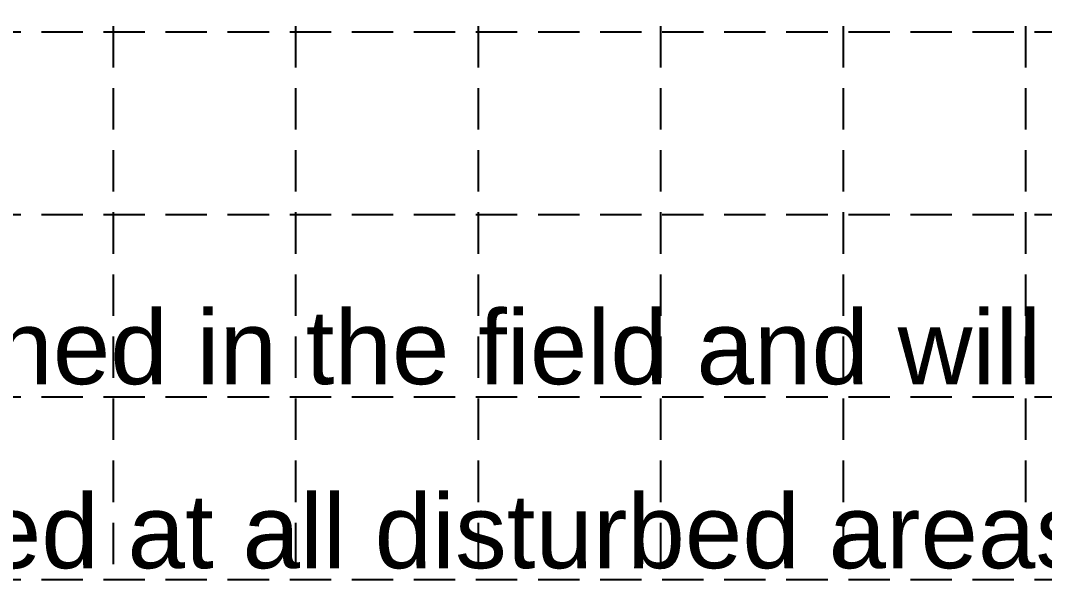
# Model space of a CAD drawing. Header units: inches. Extents: x 7994 to 10114, y 11164 to 12491.
# Drawn here: x 8442 to 8627.6, y 11296 to 11399.3 of the extents above; entities that cross this region are included whole.
import ezdxf

# ---------------------------------------------------------------- set-up
doc = ezdxf.new("R2010")
doc.units = ezdxf.units.IN
doc.header["$MEASUREMENT"] = 0
doc.linetypes.add('HIDDEN', pattern=[0.375, 0.25, -0.125])
doc.layers.add('BASE', color=7, linetype='Continuous')
doc.layers.add('GRID', color=254, linetype='HIDDEN')
doc.styles.add("L200'", font='ARIAL.TTF', dxfattribs={"height": 0.001969})

msp = doc.modelspace()

# ---------------------------------------------------------------- linework, layer by layer
at = {"layer": 'GRID', "color": 253, "linetype": 'HIDDEN', "ltscale": 30}
for p, q in [((8458.79, 12455.77), (8458.79, 11298)), ((8491.87, 12455.77), (8491.87, 11298)), ((8524.94, 12455.77), (8524.94, 11298)), ((8558.02, 12455.77), (8558.02, 11298)), ((8591.09, 12455.77), (8591.09, 11298)), ((8624.17, 12455.77), (8624.17, 11298)), ((8029.56, 11397.23), (10080.21, 11397.23)), ((8029.56, 11364.15), (10080.21, 11364.15)), ((8029.56, 11331.08), (10080.21, 11331.08)), ((8029.56, 11298), (10080.21, 11298))]:
    msp.add_line(p, q, dxfattribs=at)

# ---------------------------------------------------------------- texts
at = {"layer": 'BASE', "color": 7, "style": "L200'"}
for s, height, p in [('Location of concrete washout will be determined in the field and will be reflected on this Site Map.', 13.4134, (8068.78, 11333.37)), ('Stabilization practices are expected to be used at all disturbed areas; DR Horton lots are the disturbed area.', 13.41338, (8068.76, 11300.02))]:
    msp.add_text(s, height=height, dxfattribs=at).set_placement(p)

doc.saveas('drawing.dxf')
